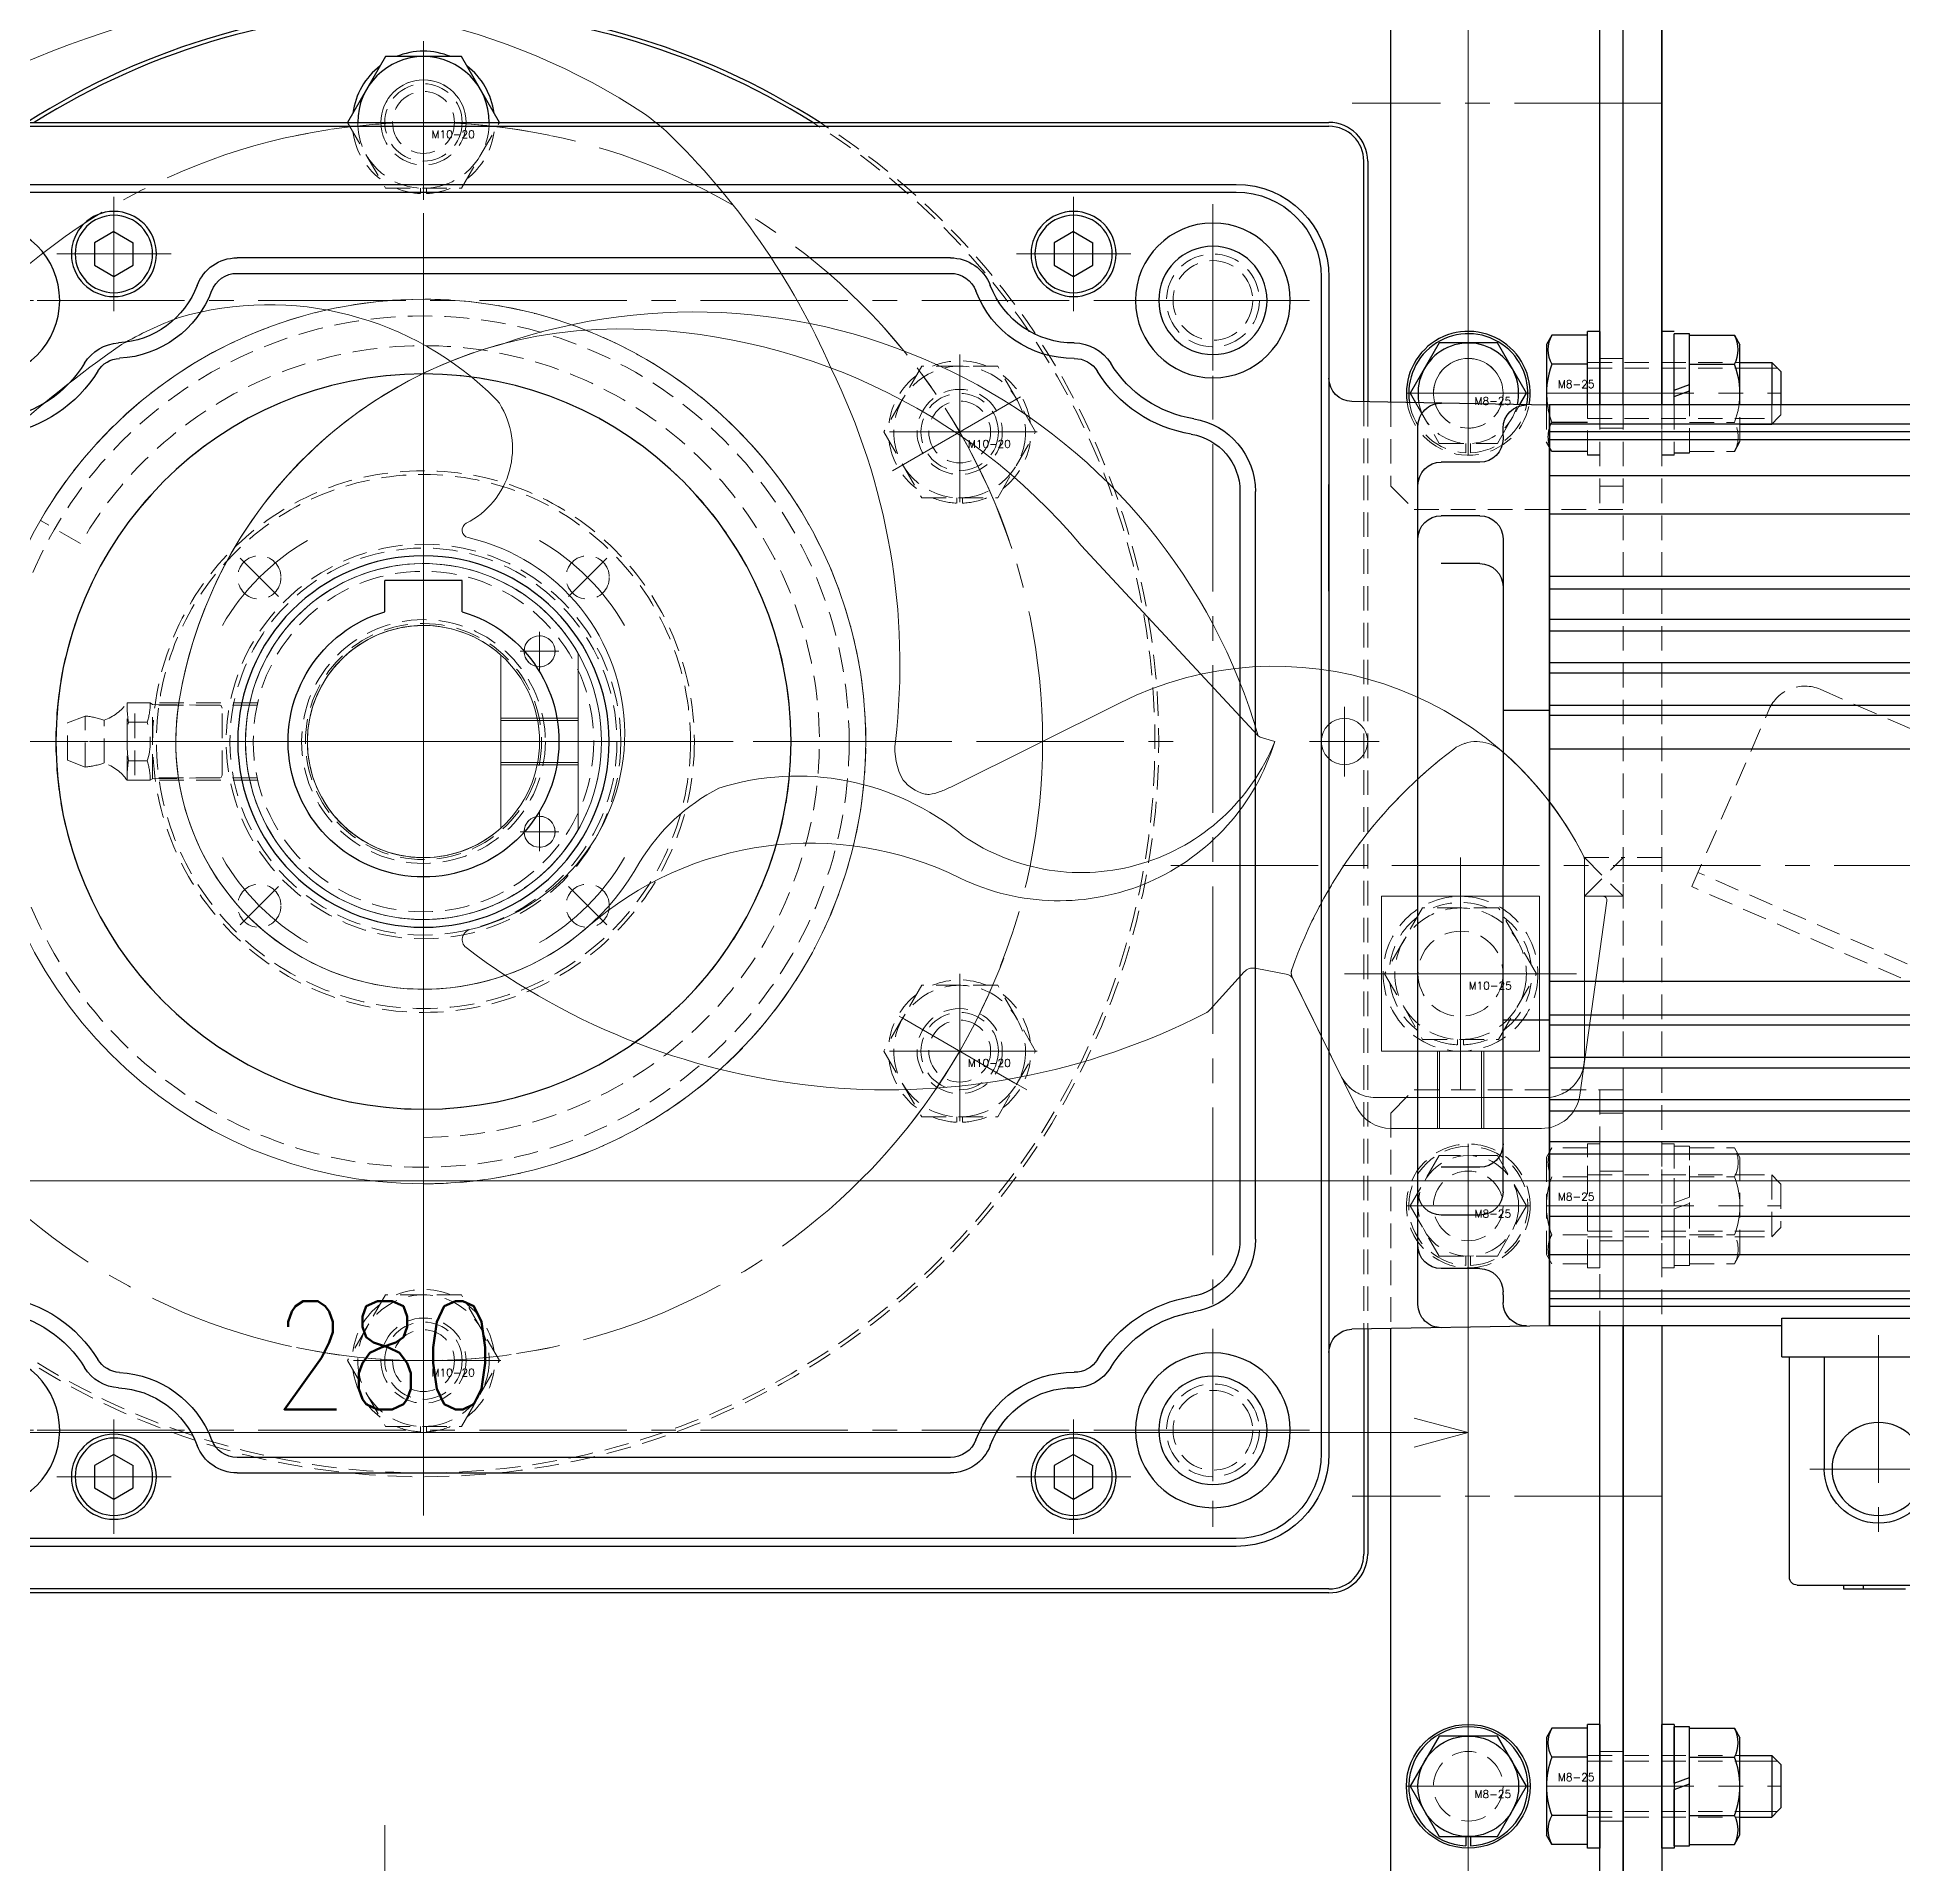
# Model space of a CAD drawing. Header units: millimetres. Extents: x 0 to 10987, y 0 to 7892.
# Drawn here: x 1672.1 to 1913.2, y 2193.9 to 2429.9 of the extents above; entities that cross this region are included whole.
import ezdxf
from ezdxf import colors
from ezdxf.entities.mleader import LeaderData, LeaderLine
from ezdxf.enums import TextEntityAlignment as Align
from ezdxf.math import Vec2, Vec3

# ---------------------------------------------------------------- set-up
doc = ezdxf.new("R2010")
doc.units = ezdxf.units.MM
doc.linetypes.add('CENTER2', pattern=[28.575, 19.05, -3.175, 3.175, -3.175])
doc.linetypes.add('HIDDEN2', pattern=[4.7625, 3.175, -1.5875])
for name, color, linetype, lineweight in [('01_外形線', 7, 'Continuous', 25), ('02_細線', 5, 'Continuous', 13), ('03_かくれ線', 6, 'HIDDEN2', 13), ('04_中心線', 1, 'CENTER2', 9), ('07_寸法線', 3, 'Continuous', 9)]:
    doc.layers.add(name, color=color, linetype=linetype, lineweight=lineweight)
doc.layers.add('10_DRAFT', color=8, linetype='Continuous', lineweight=0, plot=False)
doc.styles.add('KSS_TXT', font='txt.shx', dxfattribs={"bigfont": 'extfont2.shx'})
doc.styles.get("Standard").update_dxf_attribs({"font": 'arial.ttf'})
doc.styles.add('寸法用', font='simplex.shx', dxfattribs={"width": 0.8, "bigfont": '@extfont2.shx'})
doc.dimstyles.new('機械製図用', dxfattribs={"dimtxt": 3.5, "dimasz": 3.5, "dimexe": 2, "dimexo": 0, "dimgap": 1.2, "dimtad": 1, "dimdsep": 46, "dimtxsty": '寸法用', "dimblk": 'OPEN30', "dimcen": 0, "dimclrd": 256, "dimclre": 256, "dimclrt": 7, "dimazin": 2, "dimtm": 1e-09, "dimtfac": 0.75, "dimtmove": 0, "dimatfit": 3, "dimldrblk": 'OPEN30', "dimfxl": 1, "dimlwd": -1, "dimlwe": -1, "dimarcsym": 0})

# ---------------------------------------------------------------- blocks, each defined once
blk = doc.blocks.new('_Open30')
at = {"color": 0, "linetype": 'ByBlock', "lineweight": -2}
for p, q in [((-1, 0.268), (0, 0)), ((0, 0), (-1, -0.268)), ((0, 0), (-1, 0))]:
    blk.add_line(p, q, dxfattribs=at)
blk = doc.blocks.new('*D200')
at = {"layer": '07_寸法線', "transparency": 16777216}
for p, q in [((1557.03, 2160.93), (1557.03, 2284.17)), ((2357.03, 2155.93), (2357.03, 2284.17)), ((1564.03, 2282.17), (2350.03, 2282.17))]:
    blk.add_line(p, q, dxfattribs=at)
at = {"layer": 'Defpoints', "color": 0, "transparency": 16777216}
for p in [(2357.03, 2282.17), (1557.03, 2158.93), (2357.03, 2153.93)]:
    blk.add_point(p, dxfattribs=at)
at = {"layer": '07_寸法線', "transparency": 16777216, "xscale": 7, "yscale": 7, "zscale": 7, "rotation": 180}
blk.add_blockref('_Open30', (1557.03, 2282.17), dxfattribs=at)
at = {"layer": '07_寸法線', "transparency": 16777216, "xscale": 7, "yscale": 7, "zscale": 7}
blk.add_blockref('_Open30', (2357.03, 2282.17), dxfattribs=at)
at = {"layer": '07_寸法線', "color": 7, "transparency": 16777216, "insert": (1957.03, 2292.17), "char_height": 14, "attachment_point": 5, "style": '寸法用'}
blk.add_mtext('800', dxfattribs=at)
blk = doc.blocks.new('*D201')
at = {"layer": '07_寸法線', "transparency": 16777216}
for p, q in [((1577.03, 2150.43), (1577.03, 2251.63)), ((1857.03, 2150.43), (1857.03, 2251.63)), ((1584.03, 2249.63), (1850.03, 2249.63))]:
    blk.add_line(p, q, dxfattribs=at)
at = {"layer": 'Defpoints', "color": 0, "transparency": 16777216}
for p in [(1857.03, 2249.63), (1577.03, 2148.43), (1857.03, 2148.43)]:
    blk.add_point(p, dxfattribs=at)
at = {"layer": '07_寸法線', "transparency": 16777216, "xscale": 7, "yscale": 7, "zscale": 7, "rotation": 180}
blk.add_blockref('_Open30', (1577.03, 2249.63), dxfattribs=at)
at = {"layer": '07_寸法線', "transparency": 16777216, "xscale": 7, "yscale": 7, "zscale": 7}
blk.add_blockref('_Open30', (1857.03, 2249.63), dxfattribs=at)
at = {"layer": '07_寸法線', "color": 7, "transparency": 16777216, "insert": (1717.03, 2259.63), "char_height": 14, "attachment_point": 5, "style": '寸法用'}
blk.add_mtext('280', dxfattribs=at)
blk = doc.blocks.new('*U229')
blk.add_circle((0, 0), 5.5)
at = {"layer": '04_中心線'}
blk.add_line((0, 8.25), (0, -8.25), dxfattribs=at)
blk.add_arc((0, -80), 80, 78.1617, 101.8383, dxfattribs=at)
blk = doc.blocks.new('*U230')
at = {"layer": '03_かくれ線', "color": 0, "linetype": 'ByBlock', "lineweight": -2, "transparency": 16777216}
blk.add_blockref('*U229', (6480.56, 10582.32), dxfattribs=at)
for p, rotation in [((6411.28, 10542.32), 59.99999999999999), ((6549.84, 10542.32), 299.9999999999999), ((6411.28, 10462.32), 120), ((6549.84, 10462.32), 239.9999999999999), ((6480.56, 10422.32), 180)]:
    blk.add_blockref('*U229', p, dxfattribs=dict(at, rotation=rotation))
blk = doc.blocks.new('GM-SHYF-RH 0.4kW、1／160、＊＊V、60Hza')
at = {"layer": '01_外形線'}
for p, q in [((60, 72), (-105, 72)), ((60, 71), (-105, 71)), ((-84, 65.89), (-86.5, 64.44)), ((-84, 65.89), (-81.5, 64.44)), ((40, 65.89), (37.5, 64.44)), ((40, 65.89), (42.5, 64.44)), ((-86.5, 61.56), (-86.5, 64.44)), ((-81.5, 64.44), (-81.5, 61.56)), ((37.5, 61.56), (37.5, 64.44)), ((42.5, 64.44), (42.5, 61.56)), ((-84, 60.11), (-86.5, 61.56)), ((-81.5, 61.56), (-84, 60.11)), ((-68.09, 62.5), (24.09, 62.5)), ((24.09, 60.5), (-68.09, 60.5)), ((40, 60.11), (37.5, 61.56)), ((42.5, 61.56), (40, 60.11)), ((-117, 60), (-117, -92)), ((-116, 60), (-116, -92)), ((-242.5, 43.5), (-145.5, 43.5)), ((-175.5, 43.5), (-145.5, 43.5)), ((-145.5, 43.48), (-119.95, 43.94)), ((-145.5, -16), (-145.5, 43.5)), ((-145.5, 43.5), (-145.5, -16)), ((-242.5, 41), (-145.5, 41)), ((-242.5, 40), (-145.5, 40)), ((-242.5, 39), (-145.5, 39)), ((-139.5, 39.5), (-139.5, 40.5)), ((-139.5, 39.5), (-139.5, 39.1)), ((-128.5, -72.74), (-128.5, 40.74)), ((-242.5, 34.32), (-145.5, 34.32)), ((-136.5, 36.1), (-131.5, 36.1)), ((-117, 19.45), (-117, 33.23)), ((-107.5, -64.32), (-107.5, 32.32)), ((-105.5, 32.32), (-105.5, -64.32)), ((-242.5, 29.37), (-145.5, 29.37)), ((-136.5, 29.18), (-131.5, 29.18)), ((-139.5, 26.18), (-139.5, -16)), ((-136.5, 23), (-131.5, 23)), ((-242.5, 21.32), (-145.5, 21.32)), ((-242.5, 19.71), (-145.5, 19.71)), ((-5, 16.77), (-5, 20.8)), ((-5, 20.8), (5, 20.8)), ((5, 16.77), (5, 20.8)), ((-242.5, 15.75), (-145.5, 15.75)), ((-242.5, 14.28), (-145.5, 14.28)), ((-242.5, 10.19), (-145.5, 10.19)), ((-242.5, 8.83), (-145.5, 8.83)), ((-242.5, 4.64), (-145.5, 4.64)), ((-242.5, 3.37), (-145.5, 3.37)), ((-145.5, 4), (-139.5, 4)), ((-242.5, -1), (-145.5, -1)), ((-145.5, -16), (-145.5, -75.5)), ((-145.5, -75.5), (-145.5, -16)), ((-139.5, -58.18), (-139.5, -16)), ((-242.5, -31), (-145.5, -31)), ((-242.5, -35.37), (-145.5, -35.37)), ((-145.5, -36), (-139.5, -36)), ((-242.5, -36.64), (-145.5, -36.64)), ((-242.5, -40.83), (-145.5, -40.83)), ((-242.5, -42.19), (-145.5, -42.19)), ((-242.5, -46.28), (-145.5, -46.28)), ((-242.5, -47.75), (-145.5, -47.75)), ((-242.5, -51.71), (-145.5, -51.71)), ((-117, -51.45), (-117, -65.23)), ((-242.5, -53.32), (-145.5, -53.32)), ((-136.5, -55), (-131.5, -55)), ((-242.5, -61.37), (-145.5, -61.37)), ((-136.5, -61.18), (-131.5, -61.18)), ((-242.5, -66.32), (-145.5, -66.32)), ((-136.5, -68.1), (-131.5, -68.1)), ((-242.5, -71), (-145.5, -71)), ((-242.5, -72), (-145.5, -72)), ((-139.5, -71.5), (-139.5, -71.1)), ((-139.5, -71.5), (-139.5, -71.1)), ((-139.5, -71.5), (-139.5, -72.5)), ((-242.5, -73), (-145.5, -73)), ((-175.5, -74.5), (-242.5, -74.5)), ((-175.5, -79.5), (-175.5, -74.5)), ((-175.5, -75.5), (-145.5, -75.5)), ((-145.5, -75.48), (-119.95, -75.94)), ((-175.5, -79.5), (-250.5, -79.5)), ((-181, -79.5), (-181, -94)), ((-176.5, -108), (-176.5, -79.5)), ((-84, -92.11), (-86.5, -93.56)), ((-86.5, -96.44), (-86.5, -93.56)), ((-84, -92.11), (-81.5, -93.56)), ((-81.5, -93.56), (-81.5, -96.44)), ((-68.09, -92.5), (24.09, -92.5)), ((40, -92.11), (37.5, -93.56)), ((37.5, -96.44), (37.5, -93.56)), ((40, -92.11), (42.5, -93.56)), ((42.5, -93.56), (42.5, -96.44)), ((24.09, -94.5), (-68.09, -94.5)), ((-84, -97.89), (-86.5, -96.44)), ((-81.5, -96.44), (-84, -97.89)), ((40, -97.89), (37.5, -96.44)), ((42.5, -96.44), (40, -97.89)), ((-105, -103), (60, -103)), ((-105, -104), (60, -104)), ((-177.5, -109), (-248.5, -109)), ((-183.5, -109.5), (-191.5, -109.5)), ((-186, -109), (-186, -109.5)), ((-183.5, -109), (-183.5, -109.5))]:
    blk.add_line(p, q, dxfattribs=at)
for centre, radius in [((-84, 63), 5.5), ((-84, 63), 5), ((40, 63), 5.5), ((40, 63), 5), ((-102, 57), 10), ((57, 57), 10), ((-102, 57), 7), ((0, 0), 47.5), ((0, 0), 24), ((-102, -89), 10), ((57, -89), 10), ((-102, -89), 7), ((-188, -94), 6), ((-84, -95), 5.5), ((-84, -95), 5), ((40, -95), 5.5), ((40, -95), 5)]:
    blk.add_circle(centre, radius, dxfattribs=at)
for centre, radius, start, end in [((-105, 60), 12, 90, 180), ((-105, 60), 11, 90, 180), ((-68.09, 57), 5.5, 90, 159.3338), ((-68.09, 57), 3.5, 90, 159.3338), ((24.09, 57), 5.5, 20.6662, 90), ((24.09, 57), 3.5, 20.6662, 90), ((-84, 63), 13.5, 269.6249, 339.3338), ((-84, 63), 11.5, 269.6249, 339.3338), ((40, 63), 13.5, 200.6662, 266.9553), ((40, 63), 11.5, 200.6662, 266.9553), ((-84.11, 46), 5.5, 89.6249, 148.412), ((39.1, 46.02), 5.5, 31.5123, 86.9553), ((-102, 57), 15.5, 279.2069, 328.412), ((-84.11, 46), 3.5, 89.6249, 148.412), ((39.1, 46.02), 3.5, 31.5123, 86.9553), ((57, 57), 15.5, 211.5123, 260.7931), ((-120, 46.94), 3, 271, 0), ((-102, 57), 17.5, 279.2069, 328.412), ((57, 57), 17.5, 211.5123, 260.7931), ((-142.5, 40.5), 3, 0, 90), ((-131.5, 40.74), 3, 0, 90.9812), ((-98, 32.32), 9.5, 99.2069, 180), ((-136.5, 39.1), 3, 180, 270), ((-98, 32.32), 7.5, 99.2069, 180), ((-131.5, 33.1), 3, 0, 90), ((-136.5, 26.18), 3, 90, 180), ((-131.5, 26.18), 3, 0, 90), ((-136.5, 20), 3, 90, 180), ((0, 0), 17.5, 106.6015, 73.3985), ((-136.5, -52), 3, 180, 270), ((-136.5, -58.18), 3, 180, 270), ((-131.5, -58.18), 3, 270, 0), ((-98, -64.32), 9.5, 180, 260.7931), ((-98, -64.32), 7.5, 180, 260.7931), ((-131.5, -65.1), 3, 270, 0), ((-136.5, -71.1), 3, 90, 180), ((-102, -89), 17.5, 31.586, 80.7931), ((57, -89), 17.5, 99.2069, 148.4898), ((-142.5, -72.5), 3, 270, 0), ((-131.5, -72.74), 3, 269.0188, 0), ((-102, -89), 15.5, 31.586, 80.7931), ((57, -89), 15.5, 99.2069, 148.4898), ((-120, -78.94), 3, 0, 89), ((-84.11, -78), 5.5, 211.586, 270.3738), ((-84.11, -78), 3.5, 211.586, 270.3738), ((-84, -95), 13.5, 20.6684, 90.3738), ((40, -95), 13.5, 93.046, 159.3316), ((39.1, -78.02), 3.5, 273.046, 328.4898), ((39.1, -78.02), 5.5, 273.046, 328.4898), ((-84, -95), 11.5, 20.6684, 90.3738), ((40, -95), 11.5, 93.046, 159.3316), ((-68.09, -89), 5.5, 200.6684, 270), ((-68.09, -89), 3.5, 200.6684, 270), ((24.09, -89), 3.5, 270, 339.3316), ((24.09, -89), 5.5, 270, 339.3316), ((-105, -92), 12, 180, 270), ((-105, -92), 11, 180, 270), ((-188, -94), 7, 180, 0), ((-177.5, -108), 1, 270, 0)]:
    blk.add_arc(centre, radius, start, end, dxfattribs=at)
at = {"layer": '04_中心線'}
for p, q in [((-84, 70.38), (-84, 55.61)), ((40, 70.38), (40, 55.61)), ((-102, 69.46), (-102, 44.54)), ((0, 65.36), (0, -65.36)), ((-76.62, 63), (-91.38, 63)), ((47.38, 63), (32.62, 63)), ((-89.54, 57), (-114.46, 57)), ((69.46, 57), (44.54, 57)), ((65.36, 0), (-65.36, 0)), ((-96.56, -16), (-297.81, -16)), ((-188, -76.72), (-188, -104.7)), ((-102, -76.54), (-102, -101.46)), ((-89.54, -89), (-114.46, -89)), ((-84, -87.62), (-84, -102.39)), ((40, -87.62), (40, -102.39)), ((69.46, -89), (44.54, -89)), ((-198.19, -94), (-177.81, -94)), ((-76.62, -95), (-91.38, -95)), ((47.38, -95), (32.62, -95))]:
    blk.add_line(p, q, dxfattribs=at)
blk = doc.blocks.new('_TagCircle')
at = {"color": 0, "linetype": 'ByBlock', "lineweight": -2, "transparency": 16777216}
blk.add_circle((0, 0), 4, dxfattribs=at)
at = {"color": 0, "transparency": 16777216, "style": '寸法用'}
blk.add_attdef('タグ番号', text='', height=3, dxfattribs=at).set_placement((0, -1.5), align=Align.CENTER)
blk = doc.blocks.new('_None')

msp = doc.modelspace()

# ---------------------------------------------------------------- linework, layer by layer
at = {"layer": '01_外形線'}
for p, q in [((1877.032, 2382.433), (1877.032, 2503.933)), ((1877.032, 2382.433), (1877.032, 2503.933)), ((1882.032, 2382.433), (1882.032, 2503.933)), ((1882.032, 2503.933), (1882.032, 2382.433)), ((1874.032, 2382.433), (1874.032, 2473.933)), ((1877.032, 2382.433), (1877.032, 2473.933)), ((1847.032, 2382.781), (1847.032, 2470.933)), ((1717.125, 2427.433), (1712.218, 2418.933)), ((1726.94, 2427.433), (1717.125, 2427.433)), ((1731.848, 2418.933), (1726.94, 2427.433)), ((1647.032, 2418.933), (1839.032, 2418.933)), ((1647.032, 2418.433), (1839.032, 2418.433)), ((1843.532, 2382.843), (1843.532, 2413.933)), ((1844.032, 2413.933), (1844.032, 2382.834)), ((1867.828, 2391.439), (1867.132, 2390.233)), ((1872.432, 2391.439), (1867.828, 2391.439)), ((1872.432, 2382.433), (1872.432, 2391.933)), ((1874.032, 2391.933), (1872.432, 2391.933)), ((1874.032, 2391.933), (1874.032, 2382.433)), ((1882.032, 2382.433), (1882.032, 2391.933)), ((1883.632, 2391.933), (1882.032, 2391.933)), ((1883.632, 2383.533), (1883.632, 2391.633)), ((1885.632, 2391.633), (1883.632, 2391.633)), ((1885.632, 2384.261), (1885.632, 2391.633)), ((1885.632, 2391.439), (1891.407, 2391.439)), ((1891.407, 2391.439), (1892.132, 2390.183)), ((1853.279, 2390.433), (1849.527, 2383.933)), ((1860.785, 2390.433), (1853.279, 2390.433)), ((1864.538, 2383.933), (1860.785, 2390.433)), ((1867.132, 2390.233), (1867.132, 2382.423)), ((1892.132, 2382.433), (1892.132, 2390.183)), ((1872.432, 2387.686), (1867.828, 2387.686)), ((1885.632, 2387.686), (1891.407, 2387.686)), ((1892.132, 2387.933), (1896.232, 2387.933)), ((1896.232, 2387.933), (1896.232, 2382.433)), ((1896.232, 2387.933), (1897.132, 2387.033)), ((1897.132, 2387.033), (1897.432, 2386.733)), ((1897.432, 2386.733), (1897.432, 2382.433)), ((1849.527, 2383.933), (1850.225, 2382.724)), ((1863.701, 2382.484), (1864.538, 2383.933)), ((1883.632, 2384.333), (1885.632, 2385.061)), ((1883.632, 2383.533), (1885.632, 2384.261)), ((1885.632, 2382.433), (1885.632, 2384.261)), ((1883.632, 2382.433), (1883.632, 2383.533)), ((1872.432, 2380.18), (1867.828, 2380.18)), ((1892.132, 2379.933), (1896.232, 2379.933)), ((1896.232, 2379.933), (1897.132, 2380.833)), ((1897.132, 2380.833), (1897.432, 2381.133)), ((1867.828, 2376.428), (1867.132, 2377.633)), ((1891.407, 2376.428), (1892.132, 2377.683)), ((1872.432, 2376.428), (1867.828, 2376.428)), ((1874.032, 2375.933), (1872.432, 2375.933)), ((1883.632, 2375.933), (1882.032, 2375.933)), ((1883.632, 2376.233), (1885.632, 2376.233)), ((1874.032, 2188.933), (1874.032, 2263.433)), ((1877.032, 2188.933), (1877.032, 2263.433)), ((1877.032, 2263.433), (1877.032, 2158.933)), ((1877.032, 2263.433), (1877.032, 2163.933)), ((1882.032, 2263.433), (1882.032, 2158.933)), ((1882.032, 2263.433), (1882.032, 2158.933)), ((1843.532, 2263.024), (1843.532, 2233.933)), ((1844.032, 2263.033), (1844.032, 2233.933)), ((1847.032, 2191.933), (1847.032, 2263.086)), ((1839.032, 2229.433), (1647.032, 2229.433)), ((1839.032, 2228.933), (1647.032, 2228.933)), ((1853.279, 2210.433), (1849.527, 2203.933)), ((1860.785, 2210.433), (1853.279, 2210.433)), ((1864.538, 2203.933), (1860.785, 2210.433)), ((1867.828, 2211.439), (1867.132, 2210.233)), ((1867.132, 2210.233), (1867.132, 2197.633)), ((1872.432, 2211.439), (1867.828, 2211.439)), ((1872.432, 2195.933), (1872.432, 2211.933)), ((1874.032, 2211.933), (1872.432, 2211.933)), ((1872.432, 2196.428), (1872.432, 2211.439)), ((1874.032, 2211.933), (1874.032, 2195.933)), ((1882.032, 2195.933), (1882.032, 2211.933)), ((1883.632, 2211.933), (1882.032, 2211.933)), ((1883.632, 2211.933), (1883.632, 2195.933)), ((1883.632, 2204.333), (1883.632, 2211.633)), ((1885.632, 2211.633), (1883.632, 2211.633)), ((1885.632, 2205.061), (1885.632, 2211.633)), ((1885.632, 2196.428), (1885.632, 2211.439)), ((1885.632, 2211.439), (1891.407, 2211.439)), ((1891.407, 2211.439), (1892.132, 2210.183)), ((1892.132, 2197.683), (1892.132, 2210.183)), ((1892.132, 2207.933), (1896.232, 2207.933)), ((1896.232, 2207.933), (1896.232, 2199.933)), ((1896.232, 2207.933), (1897.132, 2207.033)), ((1872.432, 2207.686), (1867.828, 2207.686)), ((1885.632, 2207.686), (1891.407, 2207.686)), ((1897.132, 2207.033), (1897.432, 2206.733)), ((1897.432, 2206.733), (1897.432, 2201.133)), ((1849.527, 2203.933), (1853.279, 2197.433)), ((1860.785, 2197.433), (1864.538, 2203.933)), ((1883.632, 2204.333), (1885.632, 2205.061)), ((1883.632, 2203.533), (1885.632, 2204.261)), ((1883.632, 2196.233), (1883.632, 2203.533)), ((1885.632, 2196.233), (1885.632, 2204.261)), ((1896.232, 2199.933), (1897.132, 2200.833)), ((1897.132, 2200.833), (1897.432, 2201.133)), ((1872.432, 2200.18), (1867.828, 2200.18)), ((1885.632, 2200.18), (1891.407, 2200.18)), ((1892.132, 2199.933), (1896.232, 2199.933)), ((1853.279, 2197.433), (1860.785, 2197.433)), ((1856.732, 2197.433), (1856.732, 2196.239)), ((1857.332, 2197.433), (1857.332, 2196.239)), ((1867.828, 2196.428), (1867.132, 2197.633)), ((1872.432, 2196.428), (1867.828, 2196.428)), ((1874.032, 2195.933), (1872.432, 2195.933)), ((1883.632, 2195.933), (1882.032, 2195.933)), ((1883.632, 2196.233), (1885.632, 2196.233)), ((1885.632, 2196.428), (1891.407, 2196.428)), ((1891.407, 2196.428), (1892.132, 2197.683))]:
    msp.add_line(p, q, dxfattribs=at)
for radius in [8, 6.5]:
    msp.add_circle((1857.032, 2203.933), radius, dxfattribs=at)
for centre, radius, start, end in [((1722.032, 2338.933), 95, 57.3631, 122.6369), ((1722.032, 2338.933), 94.5, 57.83956, 122.16044), ((1722.033, 2418.933), 8.5, 0, 180), ((1722.033, 2418.933), 9.2, 67.50502, 112.49498), ((1722.033, 2418.933), 9.2, 127.50502, 172.49498), ((1722.033, 2418.933), 9.2, 7.50502, 52.49498), ((1839.032, 2413.933), 5, 0, 90), ((1839.032, 2413.933), 4.5, 360, 90), ((1857.032, 2383.933), 8, 349.40899, 188.55189), ((1857.032, 2383.933), 7.7, 349.03236, 188.92852), ((1871.078, 2389.562), 3.753, 150.00001, 209.99999), ((1888.157, 2389.562), 3.753, 330.00001, 29.99999), ((1857.032, 2383.933), 6.5, 347.17148, 190.7894), ((1877.597, 2383.933), 10.465, 158.98558, 188.30799), ((1882.056, 2383.933), 10.077, 351.43999, 21.86539), ((1839.032, 2233.933), 5, 270, 0), ((1839.032, 2233.933), 4.5, 270, 0), ((1857.032, 2203.933), 7.7, 272.23287, 267.76713), ((1871.078, 2209.562), 3.753, 150.00001, 209.99999), ((1888.157, 2209.562), 3.753, 330.00001, 29.99999), ((1877.597, 2203.933), 10.465, 158.98558, 201.01442), ((1882.056, 2203.933), 10.077, 338.13461, 21.86539), ((1871.078, 2198.304), 3.753, 150.00001, 209.99999), ((1888.157, 2198.304), 3.753, 330.00001, 29.99999)]:
    msp.add_arc(centre, radius, start, end, dxfattribs=at)
at = {"layer": '02_細線'}
for p, q in [((1892.132, 2387.183), (1896.982, 2387.183)), ((1892.132, 2207.183), (1896.982, 2207.183)), ((1892.132, 2200.683), (1896.982, 2200.683))]:
    msp.add_line(p, q, dxfattribs=at)
msp.add_circle((1722.032, 2338.933), 57.15, dxfattribs=at)
at = {"layer": '03_かくれ線'}
for p, q in [((1712.218, 2418.933), (1717.125, 2410.433)), ((1726.94, 2410.433), (1731.848, 2418.933)), ((1717.125, 2410.433), (1726.94, 2410.433)), ((1721.658, 2410.433), (1721.658, 2409.741)), ((1722.408, 2410.433), (1722.408, 2409.741)), ((1857.032, 2391.433), (1857.032, 2376.433)), ((1786.407, 2387.433), (1781.499, 2378.933)), ((1796.222, 2387.433), (1786.407, 2387.433)), ((1801.129, 2378.933), (1796.222, 2387.433)), ((1872.432, 2387.933), (1892.132, 2387.933)), ((1872.432, 2387.183), (1892.132, 2387.183)), ((1877.032, 2388.433), (1874.032, 2388.433)), ((1843.532, 2382.843), (1843.532, 2263.024)), ((1844.032, 2382.834), (1844.032, 2263.033)), ((1847.032, 2382.781), (1847.032, 2371.933)), ((1850.225, 2382.724), (1853.279, 2377.433)), ((1860.785, 2377.433), (1863.701, 2382.484)), ((1867.132, 2382.423), (1867.132, 2377.633)), ((1872.432, 2375.933), (1872.432, 2382.433)), ((1874.032, 2382.433), (1874.032, 2368.933)), ((1874.032, 2382.433), (1874.032, 2375.933)), ((1877.032, 2382.433), (1877.032, 2263.433)), ((1877.032, 2382.433), (1877.032, 2263.433)), ((1877.032, 2382.433), (1877.032, 2368.933)), ((1882.032, 2382.433), (1882.032, 2263.433)), ((1882.032, 2382.433), (1882.032, 2263.433)), ((1882.032, 2375.933), (1882.032, 2382.433)), ((1883.632, 2382.433), (1883.632, 2375.933)), ((1885.632, 2376.233), (1885.632, 2382.433)), ((1892.132, 2377.683), (1892.132, 2382.433)), ((1896.232, 2382.433), (1896.232, 2379.933)), ((1897.432, 2382.433), (1897.432, 2381.133)), ((1781.499, 2378.933), (1786.407, 2370.433)), ((1796.222, 2370.433), (1801.129, 2378.933)), ((1872.432, 2380.18), (1867.828, 2380.18)), ((1872.432, 2380.683), (1892.132, 2380.683)), ((1872.432, 2380.683), (1892.132, 2380.683)), ((1872.432, 2379.933), (1892.132, 2379.933)), ((1872.432, 2379.933), (1892.132, 2379.933)), ((1877.032, 2379.433), (1874.032, 2379.433)), ((1885.632, 2380.18), (1891.407, 2380.18)), ((1892.132, 2380.683), (1896.982, 2380.683)), ((1892.132, 2379.933), (1896.232, 2379.933)), ((1896.232, 2379.933), (1897.132, 2380.833)), ((1897.132, 2380.833), (1897.432, 2381.133)), ((1853.279, 2377.433), (1860.785, 2377.433)), ((1856.732, 2377.433), (1856.732, 2376.239)), ((1857.332, 2377.433), (1857.332, 2376.239)), ((1867.828, 2376.428), (1867.132, 2377.633)), ((1891.407, 2376.428), (1892.132, 2377.683)), ((1872.432, 2376.428), (1867.828, 2376.428)), ((1874.032, 2375.933), (1872.432, 2375.933)), ((1883.632, 2375.933), (1882.032, 2375.933)), ((1883.632, 2376.233), (1885.632, 2376.233)), ((1885.632, 2376.428), (1891.407, 2376.428)), ((1847.032, 2371.933), (1850.032, 2368.933)), ((1877.032, 2371.933), (1874.032, 2371.933)), ((1722.032, 2369.293), (1722.032, 2308.573)), ((1786.407, 2370.433), (1796.222, 2370.433)), ((1790.939, 2370.433), (1790.939, 2369.741)), ((1791.689, 2370.433), (1791.689, 2369.741)), ((1850.032, 2368.933), (1877.032, 2368.933)), ((1722.032, 2364.233), (1722.032, 2313.633)), ((1737.032, 2348.095), (1737.032, 2353.095)), ((1732.032, 2350.113), (1732.032, 2327.753)), ((1734.532, 2350.595), (1739.532, 2350.595)), ((1683.732, 2333.933), (1683.732, 2343.933)), ((1683.732, 2343.933), (1686.732, 2343.933)), ((1684.732, 2334.602), (1684.732, 2343.264)), ((1687.032, 2343.733), (1686.732, 2343.933)), ((1687.032, 2343.733), (1695.862, 2343.636)), ((1687.032, 2334.133), (1687.032, 2343.733)), ((1700.54, 2343.633), (1687.349, 2343.633)), ((1700.608, 2343.933), (1687.391, 2343.933)), ((1696.032, 2343.264), (1695.862, 2343.636)), ((1696.032, 2334.602), (1696.032, 2343.264)), ((1676.032, 2341.333), (1678.332, 2342.233)), ((1676.032, 2336.533), (1676.032, 2341.333)), ((1678.332, 2335.633), (1678.332, 2342.233)), ((1680.769, 2336.162), (1680.769, 2341.704)), ((1683.903, 2341.433), (1686.312, 2341.433)), ((1732.032, 2341.933), (1742.032, 2341.933)), ((1732.032, 2341.633), (1742.032, 2341.633)), ((1675.532, 2338.933), (1697.032, 2338.933)), ((1752.392, 2338.933), (1691.672, 2338.933)), ((1747.332, 2338.933), (1696.732, 2338.933)), ((1676.032, 2336.533), (1678.332, 2335.633)), ((1683.903, 2336.433), (1686.312, 2336.433)), ((1732.032, 2336.233), (1742.032, 2336.233)), ((1732.032, 2335.933), (1742.032, 2335.933)), ((1683.732, 2333.933), (1686.732, 2333.933)), ((1687.032, 2334.133), (1686.732, 2333.933)), ((1687.032, 2334.133), (1695.863, 2334.233)), ((1700.54, 2334.233), (1687.349, 2334.233)), ((1700.608, 2333.933), (1687.391, 2333.933)), ((1696.032, 2334.602), (1695.862, 2334.231)), ((1737.032, 2329.771), (1737.032, 2324.771)), ((1734.532, 2327.271), (1739.532, 2327.271)), ((1856.032, 2323.933), (1856.032, 2293.933)), ((1872.032, 2323.933), (1877.032, 2318.933)), ((1872.032, 2318.933), (1877.032, 2323.933)), ((1882.032, 2323.933), (1877.032, 2323.933)), ((2179.993, 2194.018), (1886.708, 2322.018)), ((1851.125, 2317.433), (1846.217, 2308.933)), ((1860.94, 2317.433), (1851.125, 2317.433)), ((1865.847, 2308.933), (1860.94, 2317.433)), ((1786.407, 2307.433), (1781.499, 2298.933)), ((1796.222, 2307.433), (1786.407, 2307.433)), ((1801.129, 2298.933), (1796.222, 2307.433)), ((1841.032, 2308.933), (1871.032, 2308.933)), ((1846.217, 2308.933), (1851.125, 2300.433)), ((1860.94, 2300.433), (1865.847, 2308.933)), ((1851.125, 2300.433), (1860.94, 2300.433)), ((1855.657, 2300.433), (1855.657, 2299.741)), ((1856.407, 2300.433), (1856.407, 2299.741)), ((1781.499, 2298.933), (1786.407, 2290.433)), ((1796.222, 2290.433), (1801.129, 2298.933)), ((1847.032, 2290.933), (1850.032, 2293.933)), ((1877.032, 2293.933), (1850.032, 2293.933)), ((1874.032, 2293.933), (1874.032, 2263.433)), ((1877.032, 2293.933), (1877.032, 2263.433)), ((1786.407, 2290.433), (1796.222, 2290.433)), ((1790.939, 2290.433), (1790.939, 2289.741)), ((1791.689, 2290.433), (1791.689, 2289.741)), ((1847.032, 2290.933), (1847.032, 2263.086)), ((1877.032, 2290.933), (1874.032, 2290.933)), ((1853.279, 2285.433), (1849.527, 2278.933)), ((1860.785, 2285.433), (1853.279, 2285.433)), ((1857.032, 2286.433), (1857.032, 2271.433)), ((1864.538, 2278.933), (1860.785, 2285.433)), ((1867.828, 2286.439), (1867.132, 2285.233)), ((1867.132, 2285.233), (1867.132, 2272.633)), ((1872.432, 2286.439), (1867.828, 2286.439)), ((1872.432, 2270.933), (1872.432, 2286.933)), ((1874.032, 2286.933), (1872.432, 2286.933)), ((1872.432, 2271.428), (1872.432, 2286.439)), ((1874.032, 2286.933), (1874.032, 2270.933)), ((1882.032, 2270.933), (1882.032, 2286.933)), ((1883.632, 2286.933), (1882.032, 2286.933)), ((1883.632, 2286.933), (1883.632, 2270.933)), ((1883.632, 2279.333), (1883.632, 2286.633)), ((1885.632, 2286.633), (1883.632, 2286.633)), ((1885.632, 2280.061), (1885.632, 2286.633)), ((1885.632, 2271.428), (1885.632, 2286.439)), ((1885.632, 2286.439), (1891.407, 2286.439)), ((1891.407, 2286.439), (1892.132, 2285.183)), ((1892.132, 2272.683), (1892.132, 2285.183)), ((1872.432, 2282.686), (1867.828, 2282.686)), ((1872.432, 2282.933), (1892.132, 2282.933)), ((1877.032, 2283.433), (1874.032, 2283.433)), ((1885.632, 2282.686), (1891.407, 2282.686)), ((1892.132, 2282.933), (1896.232, 2282.933)), ((1896.232, 2282.933), (1896.232, 2274.933)), ((1896.232, 2282.933), (1897.132, 2282.033)), ((1872.432, 2282.183), (1892.132, 2282.183)), ((1892.132, 2282.183), (1896.982, 2282.183)), ((1897.132, 2282.033), (1897.432, 2281.733)), ((1897.432, 2281.733), (1897.432, 2276.133)), ((1849.527, 2278.933), (1853.279, 2272.433)), ((1860.785, 2272.433), (1864.538, 2278.933)), ((1883.632, 2279.333), (1885.632, 2280.061)), ((1883.632, 2278.533), (1885.632, 2279.261)), ((1883.632, 2271.233), (1883.632, 2278.533)), ((1885.632, 2271.233), (1885.632, 2279.261)), ((1872.432, 2275.683), (1892.132, 2275.683)), ((1892.132, 2275.683), (1896.982, 2275.683)), ((1896.232, 2274.933), (1897.132, 2275.833)), ((1897.132, 2275.833), (1897.432, 2276.133)), ((1872.432, 2275.18), (1867.828, 2275.18)), ((1872.432, 2274.933), (1892.132, 2274.933)), ((1877.032, 2274.433), (1874.032, 2274.433)), ((1885.632, 2275.18), (1891.407, 2275.18)), ((1892.132, 2274.933), (1896.232, 2274.933)), ((1853.279, 2272.433), (1860.785, 2272.433)), ((1856.732, 2272.433), (1856.732, 2271.239)), ((1857.332, 2272.433), (1857.332, 2271.239)), ((1867.828, 2271.428), (1867.132, 2272.633)), ((1872.432, 2271.428), (1867.828, 2271.428)), ((1874.032, 2270.933), (1872.432, 2270.933)), ((1883.632, 2270.933), (1882.032, 2270.933)), ((1883.632, 2271.233), (1885.632, 2271.233)), ((1885.632, 2271.428), (1891.407, 2271.428)), ((1891.407, 2271.428), (1892.132, 2272.683)), ((1717.125, 2267.433), (1712.217, 2258.933)), ((1726.94, 2267.433), (1717.125, 2267.433)), ((1731.847, 2258.933), (1726.94, 2267.433)), ((1712.217, 2258.933), (1717.125, 2250.433)), ((1726.94, 2250.433), (1731.847, 2258.933)), ((1717.125, 2250.433), (1726.94, 2250.433)), ((1721.657, 2250.433), (1721.657, 2249.741)), ((1722.407, 2250.433), (1722.407, 2249.741)), ((1857.032, 2211.433), (1857.032, 2196.433)), ((1872.432, 2207.933), (1892.132, 2207.933)), ((1877.032, 2208.433), (1874.032, 2208.433)), ((1872.432, 2207.183), (1892.132, 2207.183)), ((1872.432, 2200.683), (1892.132, 2200.683)), ((1872.432, 2199.933), (1892.132, 2199.933)), ((1877.032, 2199.433), (1874.032, 2199.433))]:
    msp.add_line(p, q, dxfattribs=at)
msp.add_lwpolyline([(1672.539, 2367.508, -1.7320508), (1722.032, 2281.783), (1722.032, 2287.783, 1.7320508), (1677.735, 2364.508), (1672.539, 2367.508)], format="xyb", dxfattribs=at)
for points in [[(1742.032, 2350.291), (1742.032, 2327.575, -3.7859389)], [(1722.032, 2323.933, 0.1844831), (1732.032, 2327.753), (1732.032, 2350.113, 0.1844831), (1722.032, 2353.933, 1)], [(1895.908, 2343.098, -0.4142136), (1902.491, 2345.681), (2186.61, 2221.681, -0.4142136), (2189.193, 2215.098), (2179.193, 2192.185), (1885.908, 2320.185)], [(1861.123, 2337.9, 0.3362047), (1855.143, 2337.956, 0.1470329), (1834.229, 2309.495, 0.1514803), (1834.225, 2308.606), (1840.654, 2295.58, 0.276984), (1845.066, 2292.933), (1867.032, 2292.933, 0.4142136), (1872.032, 2297.933), (1872.032, 2323.703, 0.0967974), (1871.959, 2324.08, 0.0991401)]]:
    msp.add_lwpolyline(points, format="xyb", close=True, dxfattribs=at)
for points in [[(1872.032, 2323.933), (1877.032, 2323.933), (1877.032, 2318.933), (1872.032, 2318.933), (1872.032, 2323.933)], [(1845.832, 2298.933), (1866.232, 2298.933), (1866.232, 2318.933), (1845.832, 2318.933), (1845.832, 2298.933)]]:
    msp.add_lwpolyline(points, dxfattribs=at)
for centre, radius in [((1722.032, 2418.933), 5), ((1722.032, 2418.933), 4), ((1824.032, 2395.933), 6), ((1824.032, 2395.933), 5.15), ((1722.032, 2338.933), 55), ((1722.032, 2338.933), 47.5), ((1791.314, 2378.933), 8.5), ((1857.032, 2383.933), 4.5), ((1791.314, 2378.933), 5), ((1791.314, 2378.933), 4), ((1722.032, 2338.933), 35), ((1722.032, 2338.933), 35), ((1722.032, 2338.933), 34.5), ((1722.032, 2338.933), 25.5), ((1722.032, 2338.933), 25), ((1700.819, 2360.146), 2.8), ((1743.245, 2360.146), 2.8), ((1722.032, 2338.933), 23), ((1722.032, 2338.933), 22), ((1722.032, 2338.933), 15.75), ((1722.032, 2338.933), 15.25), ((1737.032, 2350.595), 2), ((1737.032, 2327.271), 2), ((1700.819, 2317.72), 2.8), ((1743.245, 2317.72), 2.8), ((1856.032, 2308.933), 10), ((1856.032, 2308.933), 8.5), ((1856.032, 2308.933), 5.5), ((1791.314, 2298.933), 8.5), ((1791.314, 2298.933), 5), ((1791.314, 2298.933), 4), ((1857.032, 2278.933), 8), ((1857.032, 2278.933), 6.5), ((1857.032, 2278.933), 4.5), ((1857.032, 2278.933), 4.5), ((1722.032, 2258.933), 8.5), ((1722.032, 2258.933), 5), ((1722.032, 2258.933), 4), ((1824.032, 2249.933), 6), ((1824.032, 2249.933), 5.15), ((1857.032, 2203.933), 4.5), ((1857.032, 2203.933), 4.5)]:
    msp.add_circle(centre, radius, dxfattribs=at)
for centre, radius, start, end in [((1722.033, 2418.933), 5.5, 0, 180), ((1722.032, 2338.933), 95, 212.6369, 57.3631), ((1722.032, 2338.933), 94.5, 212.16044, 57.83956), ((1722.033, 2418.933), 9.2, 187.50502, 232.49498), ((1722.033, 2418.933), 8.5, 180, 0), ((1722.033, 2418.933), 9.2, 307.50502, 352.49498), ((1722.033, 2418.933), 9.2, 247.50502, 267.66393), ((1722.033, 2418.933), 9.2, 272.33607, 292.49498), ((1791.314, 2378.933), 9.2, 127.50502, 172.49498), ((1791.314, 2378.933), 9.2, 67.50502, 112.49498), ((1791.314, 2378.933), 9.2, 7.50502, 52.49498), ((1857.032, 2383.933), 4.5, 342.72373, 195.80203), ((1857.032, 2383.933), 8, 188.55189, 349.40899), ((1857.032, 2383.933), 7.7, 188.92852, 267.76713), ((1857.032, 2383.933), 6.5, 190.7894, 347.17148), ((1857.032, 2383.933), 4.5, 195.80203, 342.72373), ((1857.032, 2383.933), 7.7, 272.23287, 349.03236), ((1877.597, 2383.933), 10.465, 188.30799, 201.01442), ((1882.056, 2383.933), 10.077, 338.13461, 351.43999), ((1871.078, 2378.304), 3.753, 150.00001, 209.99999), ((1888.157, 2378.304), 3.753, 330.00001, 29.99999), ((1791.314, 2378.933), 9.2, 187.50502, 232.49498), ((1791.314, 2378.933), 9.2, 307.50502, 352.49498), ((1791.314, 2378.933), 9.2, 247.50502, 267.66393), ((1791.314, 2378.933), 9.2, 272.33607, 292.49498), ((1722.032, 2338.933), 15, 48.18969, 311.81031), ((1722.032, 2338.933), 15, 311.81031, 48.18969), ((1678.82, 2347.379), 6, 288.95365, 324.94921), ((1677.174, 2331.017), 11.276, 71.40681, 84.10417), ((1677.174, 2346.849), 11.276, 275.89583, 288.59319), ((1678.82, 2330.487), 6, 35.05079, 71.04635), ((1856.032, 2308.933), 9.2, 67.50502, 112.49498), ((1856.032, 2308.933), 9.2, 127.50502, 172.49498), ((1856.032, 2308.933), 9.2, 7.50502, 52.49498), ((1791.314, 2298.933), 9.2, 67.50502, 112.49498), ((1856.032, 2308.933), 9.2, 187.50502, 232.49498), ((1856.032, 2308.933), 9.2, 307.50502, 352.49498), ((1791.314, 2298.933), 9.2, 127.50502, 172.49498), ((1791.314, 2298.933), 9.2, 7.50502, 52.49498), ((1856.032, 2308.933), 9.2, 247.50502, 267.66393), ((1856.032, 2308.933), 9.2, 272.33607, 292.49498), ((1791.314, 2298.933), 9.2, 187.50502, 232.49498), ((1791.314, 2298.933), 9.2, 307.50502, 352.49498), ((1791.314, 2298.933), 9.2, 247.50502, 267.66393), ((1791.314, 2298.933), 9.2, 272.33607, 292.49498), ((1857.032, 2278.933), 7.7, 272.23287, 267.76713), ((1871.078, 2284.562), 3.753, 150.00001, 209.99999), ((1888.157, 2284.562), 3.753, 330.00001, 29.99999), ((1877.597, 2278.933), 10.465, 158.98558, 201.01442), ((1882.056, 2278.933), 10.077, 338.13461, 21.86539), ((1871.078, 2273.304), 3.753, 150.00001, 209.99999), ((1888.157, 2273.304), 3.753, 330.00001, 29.99999), ((1722.032, 2258.933), 9.2, 67.50502, 112.49498), ((1722.032, 2258.933), 9.2, 127.50502, 172.49498), ((1722.032, 2258.933), 9.2, 7.50502, 52.49498), ((1722.032, 2258.933), 9.2, 187.50502, 232.49498), ((1722.032, 2258.933), 9.2, 307.50502, 352.49498), ((1722.032, 2258.933), 9.2, 247.50502, 267.66393), ((1722.032, 2258.933), 9.2, 272.33607, 292.49498)]:
    msp.add_arc(centre, radius, start, end, dxfattribs=at)
at = {"layer": '03_かくれ線', "extrusion": (0, 0, -1)}
for centre, start_param, end_param in [((1684.898, 2343.933), 7.3061385, 7.8539816), ((1684.898, 2338.933), 7.3061385, 8.4017922), ((1684.898, 2333.933), 7.8539677, 8.4017922)]:
    msp.add_ellipse(centre, major_axis=(0, -4.8), ratio=0.2427772, start_param=start_param, end_param=end_param, dxfattribs=at)
at = {"layer": '03_かくれ線'}
for centre, start_param, end_param in [((1684.898, 2343.933), 7.1631657, 7.8539816), ((1684.898, 2338.933), 7.1631657, 8.5447976), ((1684.898, 2333.933), 7.8539816, 8.5447976)]:
    msp.add_ellipse(centre, major_axis=(0, -3.924), ratio=0.4675957, start_param=start_param, end_param=end_param, dxfattribs=at)
at = {"layer": '04_中心線'}
for p, q in [((1857.032, 2466.433), (1857.032, 2376.433)), ((1857.032, 2378.333), (1857.032, 2464.533)), ((1722.032, 2238.933), (1722.032, 2438.933)), ((1722.032, 2408.953), (1722.032, 2428.914)), ((1722.033, 2428.933), (1722.033, 2408.933)), ((1882.032, 2421.433), (1842.032, 2421.433)), ((1732.033, 2418.933), (1712.033, 2418.933)), ((1824.032, 2405.933), (1824.032, 2239.933)), ((1722.032, 2276.783), (1722.032, 2401.083)), ((1834.032, 2395.933), (1655.032, 2395.933)), ((1857.032, 2391.933), (1857.032, 2375.933)), ((1791.314, 2388.933), (1791.314, 2368.933)), ((1857.032, 2378.333), (1857.032, 2389.533)), ((1782.654, 2373.933), (1799.975, 2383.933)), ((1865.032, 2383.933), (1849.032, 2383.933)), ((1864.532, 2383.933), (1849.532, 2383.933)), ((1851.432, 2383.933), (1862.632, 2383.933)), ((1867.132, 2383.933), (1897.432, 2383.933)), ((1882.032, 2383.933), (1869.032, 2383.933)), ((1884.532, 2383.933), (1874.532, 2383.933)), ((1722.032, 2298.933), (1722.032, 2378.933)), ((1801.314, 2378.933), (1781.314, 2378.933)), ((1703.294, 2357.671), (1698.344, 2362.621)), ((1740.771, 2357.671), (1745.72, 2362.621)), ((1622.032, 2338.933), (1822.032, 2338.933)), ((1784.182, 2338.933), (1659.882, 2338.933)), ((1682.032, 2338.933), (1762.032, 2338.933)), ((1703.294, 2320.195), (1698.344, 2315.245)), ((1740.771, 2320.195), (1745.72, 2315.245)), ((1856.032, 2318.933), (1856.032, 2298.933)), ((1856.032, 2316.808), (1856.032, 2301.058)), ((1791.314, 2308.933), (1791.314, 2288.933)), ((1866.032, 2308.933), (1846.032, 2308.933)), ((1848.157, 2308.933), (1863.907, 2308.933)), ((1799.975, 2293.933), (1782.654, 2303.933)), ((1801.314, 2298.933), (1781.314, 2298.933)), ((1857.032, 2286.933), (1857.032, 2270.933)), ((1857.032, 2286.433), (1857.032, 2196.433)), ((1857.032, 2198.333), (1857.032, 2284.533)), ((1857.032, 2273.333), (1857.032, 2284.533)), ((1865.032, 2278.933), (1849.032, 2278.933)), ((1864.532, 2278.933), (1849.532, 2278.933)), ((1851.432, 2278.933), (1862.632, 2278.933)), ((1867.132, 2278.933), (1897.432, 2278.933)), ((1882.032, 2278.933), (1869.032, 2278.933)), ((1884.532, 2278.933), (1874.532, 2278.933)), ((1722.032, 2268.933), (1722.032, 2248.933)), ((1722.032, 2248.953), (1722.032, 2268.914)), ((1732.032, 2258.933), (1712.032, 2258.933)), ((1834.032, 2249.933), (1655.032, 2249.933)), ((1882.032, 2241.433), (1842.032, 2241.433)), ((1857.032, 2211.933), (1857.032, 2195.933)), ((1857.032, 2198.333), (1857.032, 2209.533)), ((1865.032, 2203.933), (1849.032, 2203.933)), ((1864.532, 2203.933), (1849.532, 2203.933)), ((1851.432, 2203.933), (1862.632, 2203.933)), ((1867.132, 2203.933), (1897.432, 2203.933)), ((1882.032, 2203.933), (1869.032, 2203.933)), ((1884.532, 2203.933), (1874.532, 2203.933)), ((1717.032, 2158.933), (1717.032, 2198.933))]:
    msp.add_line(p, q, dxfattribs=at)
msp.add_circle((1722.032, 2338.933), 80, dxfattribs=at)
for start, end in [(120, 150), (30, 60), (210, 240), (300, 330)]:
    msp.add_arc((1722.032, 2338.933), 30, start, end, dxfattribs=at)
at = {"layer": '10_DRAFT'}
for p, q in [((1722.032, 2369.293), (1722.032, 2308.573)), ((1722.032, 2364.233), (1722.032, 2313.633)), ((1722.032, 2323.933), (1722.032, 2353.933)), ((1737.032, 2348.095), (1737.032, 2353.095)), ((1732.032, 2350.113), (1732.032, 2327.753)), ((1734.532, 2350.595), (1739.532, 2350.595)), ((1841.032, 2334.433), (1841.032, 2343.433)), ((1732.032, 2341.933), (1742.032, 2341.933)), ((1732.032, 2341.633), (1742.032, 2341.633)), ((1752.392, 2338.933), (1691.672, 2338.933)), ((1747.332, 2338.933), (1696.732, 2338.933)), ((1707.032, 2338.933), (1737.032, 2338.933)), ((1845.532, 2338.933), (1836.532, 2338.933)), ((1732.032, 2336.233), (1742.032, 2336.233)), ((1732.032, 2335.933), (1742.032, 2335.933)), ((1737.032, 2329.771), (1737.032, 2324.771)), ((1734.532, 2327.271), (1739.532, 2327.271)), ((1856.032, 2323.933), (1856.032, 2293.933)), ((1841.032, 2308.933), (1871.032, 2308.933)), ((1853.032, 2288.933), (1853.032, 2298.933)), ((1853.332, 2288.933), (1853.332, 2298.933)), ((1858.732, 2288.933), (1858.732, 2298.933)), ((1859.032, 2288.933), (1859.032, 2298.933))]:
    msp.add_line(p, q, dxfattribs=at)
at = {"layer": '10_DRAFT', "color": 1}
for p, q in [((1856.032, 2323.933), (1856.032, 2293.933)), ((1841.032, 2308.933), (1871.032, 2308.933))]:
    msp.add_line(p, q, dxfattribs=at)
at = {"layer": '10_DRAFT'}
msp.add_lwpolyline([(1627.863, 2395.264, -0.1578942), (1689.541, 2433.046, -0.1901217), (1750.737, 2419.944, -0.021453), (1753.403, 2417.783, -0.0982908), (1774.668, 2387.213, -0.1444611), (1783.013, 2338.933, 0.1669619), (1784.032, 2333.933, 0.1485655), (1786.675, 2332.167, 0.035974), (1787.39, 2332.103, 0.066763), (1788.798, 2332.463, 0.033056), (1790.155, 2333.058), (1812.032, 2343.933, -0.4131405), (1871.959, 2324.08, -0.0967974), (1872.032, 2323.703), (1872.032, 2319.033, 0.4142136), (1872.132, 2318.933), (1874.453, 2318.933, -0.4577279), (1874.948, 2318.36), (1871.422, 2293.238, -0.3739425), (1866.471, 2288.933), (1847.042, 2288.933, -0.2854836), (1842.559, 2291.72), (1834.328, 2308.398, 0.1917493), (1833.697, 2308.823), (1829.492, 2309.645, 0.2648458), (1828.082, 2309.177), (1823.7, 2304.309, -0.0654481), (1823.077, 2303.837, -0.2886549), (1727.529, 2312.314, -0.6218781), (1728.029, 2314.634, 0.7942577), (1727.806, 2365.284, -0.697825), (1727.566, 2367.146, 0.4449419), (1731.833, 2382.637, 0.0583482), (1731.393, 2383.179, 0.2742632), (1690.466, 2393.735, 0.0411841), (1683.025, 2390.235, 0.0361441), (1667.308, 2377.64)], format="xyb", dxfattribs=at)
for points in [[(1829.898, 2339.653, 0.4288335), (1732.196, 2390.298, 0.2957811), (1690.434, 2343.989, 0.703461), (1743.198, 2314.933, -0.3037167), (1791.383, 2321.291, 0.4594325), (1832.032, 2338.933), (1830.119, 2339.515, -0.132339)], [(1807.032, 2364.269, 0.2217204), (1747.032, 2392.251, 0.368472), (1690.434, 2343.989, 0.8393649), (1750.005, 2323.393, -0.1375625), (1760.177, 2332.909, -0.2546452), (1791.759, 2326.758, 0.4810332), (1832.032, 2338.933), (1830.119, 2339.515, -0.132339), (1829.898, 2339.653)], [(1742.032, 2350.291), (1742.032, 2327.575, -3.7859389)], [(1732.032, 2350.113), (1732.032, 2327.753, -2.236068)], [(1732.032, 2350.113), (1732.032, 2327.753, -2.236068)], [(1722.032, 2323.933, 0.1844831), (1732.032, 2327.753), (1732.032, 2350.113, 0.1844831), (1722.032, 2353.933, 1)], [(1861.123, 2337.9, 0.3362047), (1855.143, 2337.956, 0.1470329), (1834.229, 2309.495, 0.1514803), (1834.225, 2308.606), (1840.654, 2295.58, 0.276984), (1845.066, 2292.933), (1867.032, 2292.933, 0.4142136), (1872.032, 2297.933), (1872.032, 2323.703, 0.0967974), (1871.959, 2324.08, 0.0991401)]]:
    msp.add_lwpolyline(points, format="xyb", close=True, dxfattribs=at)
for points in [[(1845.832, 2298.933), (1866.232, 2298.933), (1866.232, 2318.933), (1845.832, 2318.933), (1845.832, 2298.933)], [(1866.232, 2316.933), (1866.232, 2318.933), (1845.832, 2318.933), (1845.832, 2316.933)], [(1845.832, 2316.933), (1845.832, 2298.933), (1866.232, 2298.933), (1866.232, 2316.933)]]:
    msp.add_lwpolyline(points, dxfattribs=at)
for centre, radius in [((1722.032, 2338.933), 23), ((1737.032, 2350.595), 2), ((1841.032, 2338.933), 3), ((1737.032, 2327.271), 2)]:
    msp.add_circle(centre, radius, dxfattribs=at)
for start, end in [(48.18969, 311.81031), (311.81031, 48.18969)]:
    msp.add_arc((1722.032, 2338.933), 15, start, end, dxfattribs=at)

# ---------------------------------------------------------------- block references
at = {"xscale": -1}
msp.add_blockref('GM-SHYF-RH 0.4kW、1／160、＊＊V、60Hza', (1722.032, 2338.933), dxfattribs=at)
at = {"layer": '03_かくれ線'}
msp.add_blockref('*U230', (-4758.528, -8163.386), dxfattribs=at)

# ---------------------------------------------------------------- texts
at = {"layer": '03_かくれ線', "style": 'KSS_TXT'}
for s, p in [('M10-20', (1723.081, 2416.891)), ('M8-25', (1868.608, 2384.613)), ('M8-25', (1857.843, 2382.424)), ('M10-20', (1792.362, 2376.891)), ('M10-25', (1857.08, 2306.891)), ('M10-20', (1792.362, 2296.891)), ('M8-25', (1868.608, 2279.613)), ('M8-25', (1857.843, 2277.424)), ('M10-20', (1723.08, 2256.891)), ('M8-25', (1868.608, 2204.613)), ('M8-25', (1857.843, 2202.424))]:
    msp.add_text(s, height=1, dxfattribs=at).set_placement(p)

# ---------------------------------------------------------------- dimensions: what is measured, and where the dimension line sits
at = {"layer": '07_寸法線'}
for base, p1, p2, picture, middle in [((2357.032, 2282.175), (1557.032, 2158.933), (2357.032, 2153.933), '*D200', (1957.032, 2292.175)), ((1857.032, 2249.633), (1577.032, 2148.433), (1857.032, 2148.433), '*D201', (1717.032, 2259.633))]:
    dim = msp.add_linear_dim(base=base, p1=p1, p2=p2, dimstyle='機械製図用', override={"dimtxt": 14, "dimasz": 7, "dimexo": 2, "dimgap": 3}, dxfattribs=at)
    dim.commit()
    dim.dimension.update_dxf_attribs({"geometry": picture, "text_midpoint": middle})

# ---------------------------------------------------------------- leaders
ml = msp.add_multileader_block('Standard', dxfattribs=at)
ml.set_content('_TagCircle', color=256, scale=-10.5)
ml.set_attribute('タグ番号', '1A', width=0)
ml.set_leader_properties()
ml.set_arrow_properties(name='NONE')
ml.build(insert=Vec2(0, 0))
ml.multileader.update_dxf_attribs({"dogleg_length": 1, "arrow_head_size": 36.75, "scale": 6})
ctx = ml.context
ctx.base_point, ctx.scale, ctx.char_height, ctx.arrow_head_size, ctx.landing_gap_size, ctx.plane_origin = Vec3(8943.466, 2201.866), 6, 42, 36.75, 21, Vec3(8203.481, 2141.535)
ctx.text_align_type = 2
notes = []
notes.append((ctx, [(0, (0, 0, 0), (0, 0), (1, 0), 1, [])]))
ctx.block.insert, ctx.block.scale = Vec3(8964.466, 2201.866), Vec3(-10.5, 10.5, 10.5)
for ctx, leaders in notes:
    for number, flags, end, landing, length, lines in leaders:
        leader = LeaderData()
        leader.index, (leader.has_last_leader_line, leader.has_dogleg_vector, leader.attachment_direction) = number, flags
        leader.last_leader_point, leader.dogleg_vector, leader.dogleg_length = Vec3(end), Vec3(landing), length
        for number, points, colour, breaks in lines:
            line = LeaderLine()
            line.index, line.vertices, line.color, line.breaks = number, Vec3.list(points), colors.encode_raw_color(colour), breaks
            leader.lines.append(line)
        ctx.leaders.append(leader)

doc.saveas('drawing.dxf')
